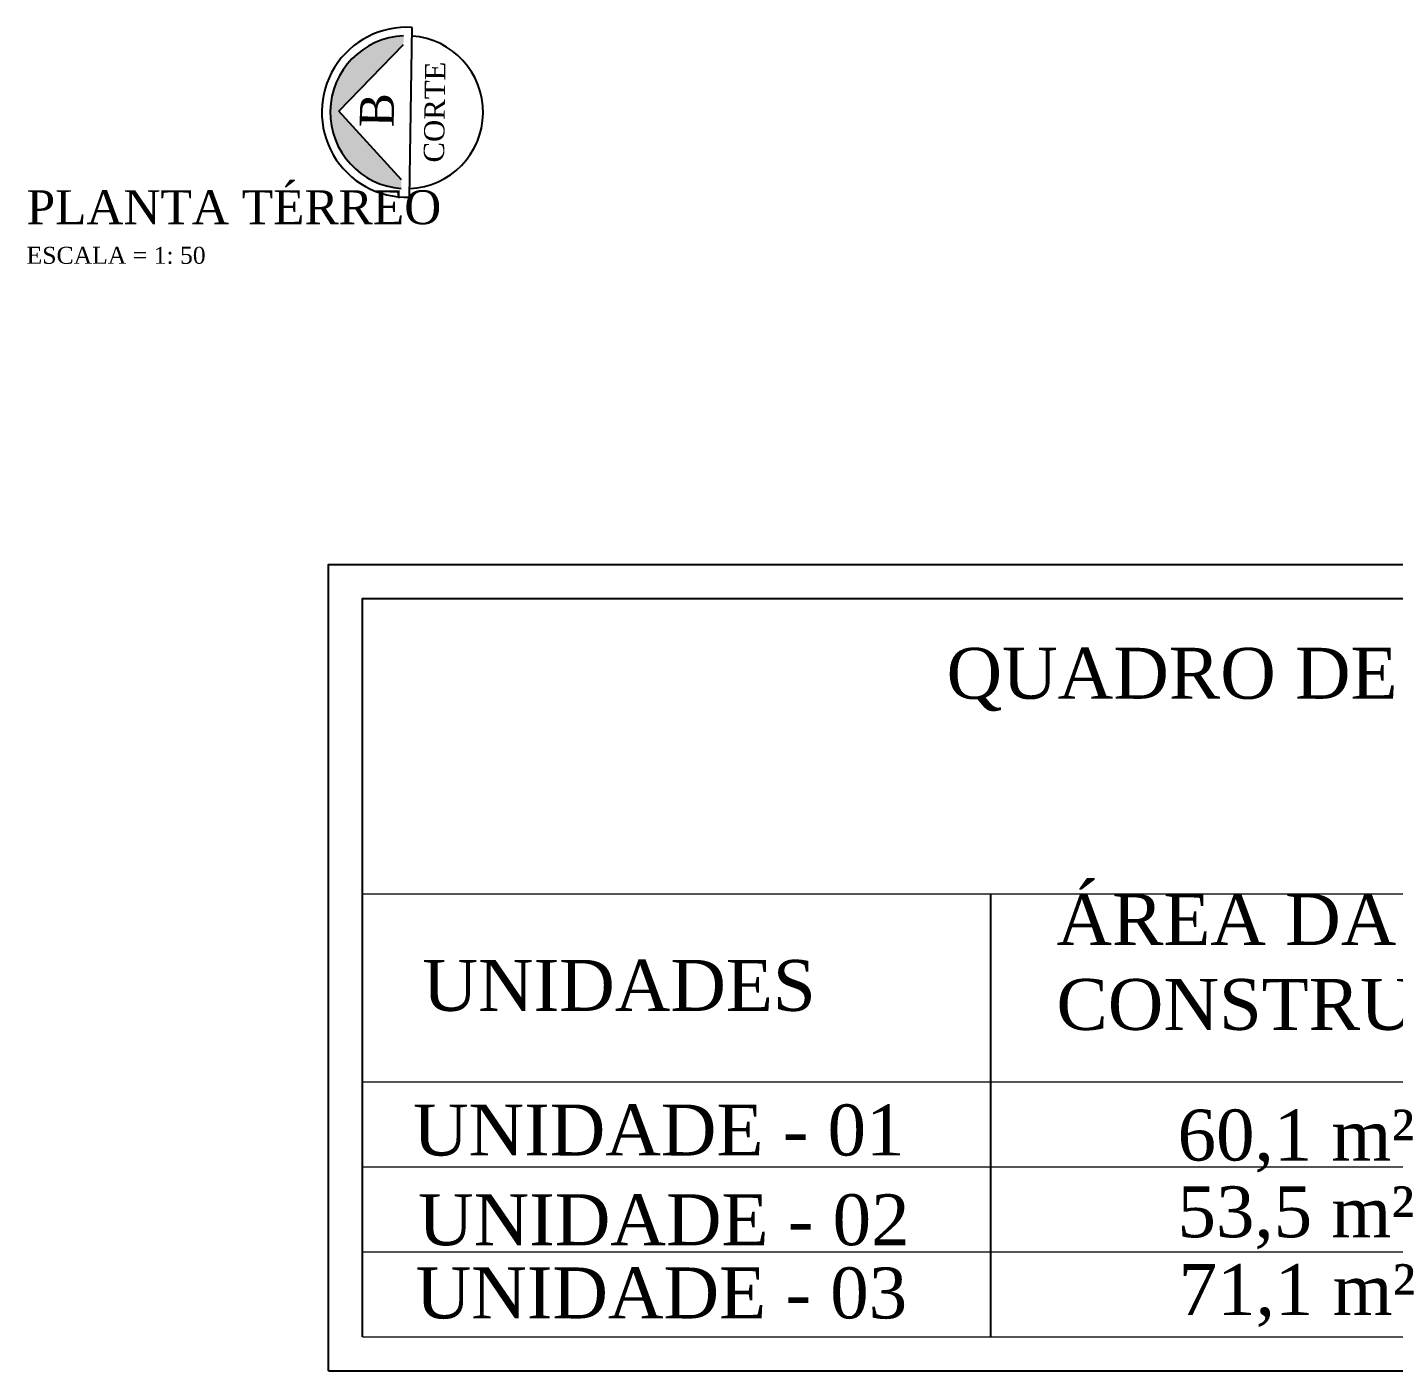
# Model space of a CAD drawing. Header units: centimetres. Extents: x -48696 to 156237, y -5617 to 29024.
# Drawn here: x -45757 to -44952, y 8893 to 9684 of the extents above; entities that cross this region are included whole.
import ezdxf

# ---------------------------------------------------------------- set-up
doc = ezdxf.new("R2010")
doc.units = ezdxf.units.CM
for name, color, linetype in [('01', 1, 'Continuous'), ('Fechamento Varanda', 3, 'Continuous'), ('JANELA', 2, 'Continuous'), ('Texto', 2, 'Continuous')]:
    doc.layers.add(name, color=color, linetype=linetype)
for name, color, linetype, lineweight in [('COTAS', 7, 'Continuous', 0), ('Pilares Sub-solo', 7, 'Continuous', 70), ('Portas - Janelas', 2, 'Continuous', 20)]:
    doc.layers.add(name, color=color, linetype=linetype, lineweight=lineweight)
doc.styles.add('Valéria', font='romantic.ttf', dxfattribs={"height": 10})
doc.styles.add('Valéria1', font='romantic.ttf', dxfattribs={"height": 10})

msp = doc.modelspace()

# ---------------------------------------------------------------- hatches: boundary and pattern name
at = {"layer": 'Portas - Janelas'}
msp.add_hatch(color=256, dxfattribs=at).paths.add_polyline_path([(-45535.45646, 9673.56062), (-45535.37899, 9678.56872, 0.945905303), (-45536.76872, 9588.71846), (-45536.69126, 9593.72657), (-45573.56937, 9634.22354)])

# ---------------------------------------------------------------- linework, layer by layer
msp.add_line((-45579.58012, 8892.55692), (-44475.55472, 8892.55692))
msp.add_lwpolyline([(-45579.58012, 8892.55692), (-45579.58012, 9367.2654), (-44475.55472, 9367.2654)])
at = {"layer": '01'}
msp.add_line((-45189.72775, 9173.27121), (-45189.72775, 8912.55692), dxfattribs=at)
msp.add_lwpolyline([(-45559.58012, 8912.55692), (-45559.58012, 9347.2654), (-44495.55472, 9347.2654)], dxfattribs=at)
at = {"layer": 'COTAS', "color": 1}
for p, q in [((-45559.58012, 9173.27121), (-44495.55472, 9173.27121)), ((-45559.58012, 9062.55692), (-44495.55472, 9062.55692)), ((-45559.58012, 9012.55692), (-44495.55472, 9012.55692)), ((-45559.58012, 8962.55692), (-44495.55472, 8962.55692)), ((-45559.58012, 8912.55692), (-44495.55472, 8912.55692))]:
    msp.add_line(p, q, dxfattribs=at)
at = {"layer": 'Fechamento Varanda'}
for p, q in [((-45531.84675, 9583.63478), (-45530.30216, 9683.49775)), ((-45573.56937, 9634.22354), (-45535.45646, 9673.56062)), ((-45536.69126, 9593.72657), (-45573.56937, 9634.22354))]:
    msp.add_line(p, q, dxfattribs=at)
for radius, start, end in [(50, 86.2478868, 271.97985477), (45, 92.29860932, 265.92913225), (45, 272.29860932, 85.92913225)]:
    msp.add_arc((-45533.57416, 9633.60493), radius, start, end, dxfattribs=at)

# ---------------------------------------------------------------- texts
at = {"layer": 'COTAS', "color": 1, "char_height": 30, "attachment_point": 1, "style": 'Valéria'}
for s, width, heights, insert in [('UNIDADE - 01', 389.9735637, [58.3481], (-45529.86725, 9049.27331)), ('UNIDADE - 02', 283.9727043, [34.33025], (-45526.87173, 8996.42644)), ('UNIDADE - 03', 290.5998705, [49.36293], (-45528.29441, 8953.32973))]:
    msp.add_mtext_dynamic_manual_height_columns(s, width=width, gutter_width=50, heights=heights, dxfattribs=dict(at, insert=insert))
at = {"layer": 'Fechamento Varanda', "insert": (-45523.61283, 9604.09032), "char_height": 12, "attachment_point": 1, "rotation": 89.11387079, "style": 'Valéria'}
msp.add_mtext('CORTE', dxfattribs=at)
at = {"layer": 'JANELA', "insert": (-45561.24897, 9624.91538), "char_height": 20, "attachment_point": 1, "rotation": 89.11387079, "style": 'Valéria1'}
msp.add_mtext('{\\fTimes New Roman|b0|i0|c0|p18;\\C4;B}', dxfattribs=at)
at = {"layer": 'Pilares Sub-solo', "color": 7, "char_height": 30, "attachment_point": 1, "style": 'Valéria'}
for s, width, heights, insert in [('\\pxi1.1899;{\\C1;QUADRO DE ÁREAS}', 1565.5593968, [48.54125], (-45251.34867, 9318.23764)), ('{\\C1;ÁREA DA CONSTRUÇÃO}', 470.2908194, [0], (-45150.94253, 9173.27121)), ('{\\C1;UNIDADES}', 332.1701288, [2.53122], (-45524.28317, 9134.44991)), ('{\\C1;60,1 m²}', 275.5719754, [36.25185], (-45079.61698, 9046.30829)), ('{\\C1;53,5 m²}', 275.5719754, [36.25185], (-45079.68506, 9001.12698)), ('{\\C1;71,1 m²}', 275.5719754, [36.25185], (-45078.9581, 8955.32374))]:
    msp.add_mtext_dynamic_manual_height_columns(s, width=width, gutter_width=50, heights=heights, dxfattribs=dict(at, insert=insert))
at = {"layer": 'Texto', "insert": (-45757.37604, 9587.68668), "char_height": 10, "attachment_point": 1, "style": 'Valéria'}
msp.add_mtext('{\\H2x;\\C5;PLANTA TÉRREO\\P\\H0.5x;\\C2;ESCALA = 1: 50\\P }', dxfattribs=at)

doc.saveas('drawing.dxf')
